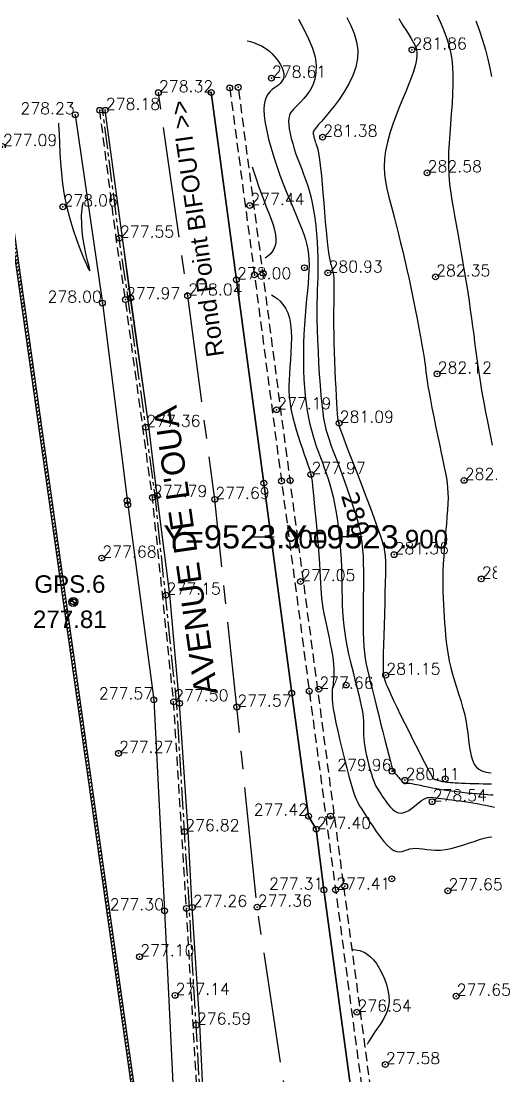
# Model space of a CAD drawing. Header units: millimetres. Extents: x 524954 to 526204, y 9523489 to 9524010.
# Drawn here: x 525547 to 525587.4, y 9523853.7 to 9523944.3 of the extents above; entities that cross this region are included whole.
import ezdxf
from ezdxf.enums import TextEntityAlignment as Align

# ---------------------------------------------------------------- set-up
doc = ezdxf.new("R2010")
doc.units = ezdxf.units.MM
doc.header["$PDMODE"] = 32
doc.header["$PDSIZE"] = 0.5
doc.linetypes.add('AXES2', pattern=[28.575, 19.05, -3.175, 3.175, -3.175])
doc.linetypes.add('CACHE2', pattern=[4.7625, 3.175, -1.5875])
for name, color, linetype in [('Annotation', 7, 'Continuous'), ('Axe_Route_Existante', 1, 'AXES2'), ('Bord_Route_Existante', 6, 'Continuous'), ('Caniveau', 5, 'CACHE2'), ('Carroyage', 7, 'Continuous'), ('Carroyage(2)', 7, 'Continuous'), ('Cloture', 7, 'Continuous'), ('CN_01_00', 3, 'Continuous'), ('CN_02_00', 4, 'Continuous'), ('CN_10_00', 1, 'Continuous'), ('Cotation Courbes de niveau', 7, 'Continuous'), ('Murs', 1, 'Continuous'), ('TopoAlt', 3, 'Continuous'), ('TopoAlt polygo', 7, 'Continuous'), ('TOPOJIS', 7, 'Continuous'), ('TOPOJIS polygo', 1, 'Continuous'), ('TopoMat polygo', 1, 'Continuous'), ('Toponomie', 7, 'CACHE2')]:
    doc.layers.add(name, color=color, linetype=linetype)
doc.layers.add('Bord_Route_Existante_POLY3D', color=6, linetype='Continuous', plot=False)
doc.layers.add('Trottoir', color=7, linetype='Continuous', true_color=0xff6666)
doc.styles.add('Arial 1.0', font='arial.ttf', dxfattribs={"width": 0.99, "height": 1})
doc.styles.add('Simplex 1.0', font='Simplex.shx', dxfattribs={"width": 0.99, "height": 1})
doc.styles.get("Standard").update_dxf_attribs({"font": 'arial.ttf'})
doc.styles.add('Verdana 1.0', font='verdana.ttf', dxfattribs={"width": 0.99, "height": 1})

# ---------------------------------------------------------------- blocks, each defined once
blk = doc.blocks.new('TCPOINT M')
at = {"color": 0}
blk.add_point((0, 0), dxfattribs=at)
at = {"layer": 'TopoAlt', "style": 'Simplex 1.0', "width": 0.99}
blk.add_attdef('ALT', (0.15, 0.15), '', height=1, dxfattribs=at)
blk = doc.blocks.new('TCPOINT polygo')
at = {"color": 0, "const_width": 0.075}
blk.add_lwpolyline([(0, 0.0375, 1), (0, -0.0375, 1)], format="xyb", close=True, dxfattribs=at)
at = {"color": 0}
blk.add_point((0, 0), dxfattribs=at)
at = {"layer": 'TopoAlt polygo', "style": 'Arial 1.0', "width": 0.99}
blk.add_attdef('ALT', (0.15, 0.15), '', height=2, dxfattribs=at)
at = {"layer": 'TopoMat polygo', "style": 'Arial 1.0', "width": 0.99}
blk.add_attdef('MAT', text='', height=2, dxfattribs=at).set_placement((0.15, -2.5), align=Align.TOP_LEFT)
blk = doc.blocks.new('t014')
at = {"color": 0, "const_width": 1.249375}
for points in [[(0, 0.625313, 0.414214), (-0.625313, 0, 1)], [(0, -0.625312, 0.414214), (0.625313, 0, 0.414214)]]:
    blk.add_lwpolyline(points, format="xyb", dxfattribs=at)
at = {"color": 0}
blk.add_circle((0, 0), 1.25, dxfattribs=at)

msp = doc.modelspace()

# ---------------------------------------------------------------- hatches: boundary and pattern name
at = {"layer": 'Murs'}
h = msp.add_hatch(dxfattribs=at)
h.set_pattern_fill('_U', color=256, scale=0.25, angle=45, style=0, pattern_type=0)
h.set_pattern_definition([(45, (0, 0), (-0.1767766952966, 0.1767766952966), [])])
h.paths.add_polyline_path([(525522.555, 9523687.796), (525522.639, 9523687.56), (525524.417, 9523688.127), (525534.444, 9523697.48), (525538.88, 9523701.582), (525556.931, 9523721.969), (525565.292, 9523745.035), (525568.286, 9523770.89), (525545.427, 9523933.532), (525528.838, 9523924.181), (525528.961, 9523923.963), (525545.231, 9523933.134), (525568.034, 9523770.886), (525565.047, 9523745.093), (525556.712, 9523722.099), (525538.701, 9523701.757), (525534.274, 9523697.663), (525524.287, 9523688.348)])
edge = h.paths.add_edge_path()
edge.add_arc((525513.309, 9523684.532), 4.988, 18.27959, 21.15321)
edge.add_line((525517.961, 9523686.332), (525517.818, 9523686.286))
edge.add_arc((525522.648, 9523687.534), 4.988, 194.48489, 197.35804)
edge.add_line((525517.887, 9523686.046), (525518.045, 9523686.096))
h.paths.add_polyline_path([(525458.446, 9523694.792), (525458.399, 9523694.546), (525477.143, 9523690.173), (525481.933, 9523689.115), (525509.622, 9523683.346), (525511.515, 9523684.015), (525513.294, 9523684.582), (525513.225, 9523684.822), (525511.436, 9523684.252), (525509.605, 9523683.605), (525481.985, 9523689.36), (525477.198, 9523690.416), (525458.455, 9523694.789)])
h.paths.add_polyline_path([(525447.773, 9523696.954), (525447.834, 9523697.197), (525447.731, 9523697.22), (525442.338, 9523698.118), (525447.975, 9523746.854), (525452.972, 9523788.945), (525457.062, 9523821.504), (525456.814, 9523821.536), (525452.724, 9523788.976), (525447.727, 9523746.883), (525442.062, 9523697.91), (525447.683, 9523696.975)])

# ---------------------------------------------------------------- linework, layer by layer
at = {"layer": 'Axe_Route_Existante', "ltscale": 0.5, "flags": 128}
msp.add_lwpolyline([(524973.101, 9523802.49), (525007.26, 9523792.779), (525027.54, 9523787.364), (525056.127, 9523779.755), (525082.674, 9523773.102), (525107.546, 9523770.048), (525120.684, 9523770.139), (525151.777, 9523772.648), (525176.899, 9523773.894), (525199.324, 9523771.095), (525218.337, 9523765.264), (525227.192, 9523761.534), (525233.843, 9523758.094), (525246.468, 9523751.167), (525256.506, 9523745.531), (525267.014, 9523739.694), (525277.691, 9523733.704), (525288.849, 9523727.299), (525294.632, 9523724.022), (525301.927, 9523719.966), (525310.691, 9523715.333), (525328.32, 9523705.784), (525328.32, 9523705.784), (525337.316, 9523700.691), (525351.138, 9523692.703), (525363.696, 9523685.45), (525368.801, 9523682.627), (525375.475, 9523679.109), (525390.225, 9523670.468), (525400.9, 9523665.019), (525419.619, 9523658.456), (525435.368, 9523656.046), (525454.334, 9523656.625), (525476.288, 9523660.734), (525488.784, 9523664.768), (525501.859, 9523668.012), (525521.809, 9523675.315), (525541.116, 9523687.802), (525552.62, 9523697.708), (525562.351, 9523710.18), (525568.681, 9523722.572), (525575.059, 9523738.704), (525576.995, 9523751.051), (525577.798, 9523776.069), (525576.166, 9523799.52), (525574.181, 9523815.429), (525572.049, 9523834.204), (525569.92, 9523851.041), (525567.326, 9523868.19), (525565.579, 9523885.379), (525563.689, 9523903.219), (525561.356, 9523920.701), (525558.839, 9523938.161)], dxfattribs=at)
at = {"layer": 'Bord_Route_Existante', "flags": 128}
for points in [[(525563.387, 9523938.174), (525565.543, 9523922.089), (525567.907, 9523904.606), (525570.301, 9523886.561), (525571.751, 9523876.006), (525572.408, 9523874.875), (525573.071, 9523869.661), (525575.428, 9523852.17), (525577.648, 9523834.885), (525578.247, 9523826.485), (525578.772, 9523823.335), (525581.264, 9523816.267)], [(525566.545, 9523819.678), (525564.791, 9523831.968), (525564.791, 9523831.968), (525563.205, 9523842.276), (525562.771, 9523850.216), (525562.4, 9523858.137), (525561.753, 9523868.165), (525561.385, 9523874.704), (525560.652, 9523885.694), (525559.81, 9523895.054), (525558.738, 9523903.541), (525558.006, 9523909.499), (525555.743, 9523925.703), (525554.269, 9523936.649)]]:
    msp.add_lwpolyline(points, dxfattribs=at)
at = {"layer": 'Bord_Route_Existante_POLY3D'}
for points in [[(525575.428, 9523852.17, 277.12), (525573.071, 9523869.661, 277.31), (525572.408, 9523874.875, 277.4), (525571.751, 9523876.006, 277.42), (525570.301, 9523886.561, 277.5), (525567.907, 9523904.606, 277.86), (525565.543, 9523922.089, 278), (525563.387, 9523938.174, 278.24)], [(525572.504, 9523752.896, 275.52), (525573.134, 9523759.21, 275.6), (525573.231, 9523764.223, 275.68), (525572.614, 9523773.873, 275.85), (525571.381, 9523783.667, 275.99), (525570.083, 9523793.366, 276.2), (525569.212, 9523798.524, 276.28), (525568.566, 9523804.889, 276.37), (525567.3, 9523814.261, 276.49), (525566.545, 9523819.678, 276.58), (525564.791, 9523831.968, 276.73), (525563.205, 9523842.276, 0), (525562.771, 9523850.216, 276.98), (525562.4, 9523858.137, 0), (525561.753, 9523868.165, 277.26), (525561.385, 9523874.704, 0), (525560.652, 9523885.694, 277.47), (525559.81, 9523895.054, 0), (525558.738, 9523903.541, 277.79), (525558.006, 9523909.499, 0), (525556.443, 9523920.519, 277.97), (525555.743, 9523925.703, 0), (525554.269, 9523936.649, 278.18)]]:
    msp.add_polyline3d(points, dxfattribs=at)
at = {"layer": 'Caniveau', "ltscale": 0.25, "flags": 128}
for points in [[(525564.972, 9523938.565), (525567.093, 9523922.508), (525569.418, 9523904.798), (525571.806, 9523886.745), (525574.067, 9523869.664), (525576.371, 9523852.298), (525578.732, 9523835.009), (525580.683, 9523820.669)], [(525581.639, 9523820.812), (525580.087, 9523832.634), (525579.79, 9523833.163), (525579.475, 9523835.111), (525577.114, 9523852.398), (525574.811, 9523869.762), (525572.55, 9523886.843), (525570.161, 9523904.897), (525567.836, 9523922.607), (525565.716, 9523938.663)], [(525541.853, 9523695.721), (525543.233, 9523697.024), (525547.698, 9523702.616), (525549.503, 9523704.326), (525555.822, 9523712.078), (525556.748, 9523713.726), (525561.232, 9523720.471), (525563.671, 9523725.566), (525565.734, 9523729.51), (525569.428, 9523740.224), (525570.132, 9523743.14), (525571.353, 9523748.96), (525571.908, 9523752.967), (525572.535, 9523759.246), (525572.631, 9523764.21), (525572.177, 9523771.512), (525568.65, 9523798.603), (525567.306, 9523808.338), (525564.168, 9523832.185), (525562.63, 9523842.207), (525562.284, 9523850.139), (525561.251, 9523868.077), (525560.147, 9523885.828), (525558.329, 9523903.375), (525556.004, 9523920.378), (525555.223, 9523925.622), (525553.799, 9523936.647)]]:
    msp.add_lwpolyline(points, dxfattribs=at)
at = {"layer": 'Caniveau', "color": 4, "linetype": 'AXES2', "ltscale": 0.1, "flags": 128}
msp.add_lwpolyline([(525567.604, 9523808.377), (525564.473, 9523832.224), (525562.929, 9523842.185), (525562.534, 9523850.152), (525561.5, 9523868.092), (525560.396, 9523885.849), (525558.577, 9523903.405), (525556.251, 9523920.413), (525555.471, 9523925.657), (525554.047, 9523936.679)], dxfattribs=at)
at = {"layer": 'Carroyage'}
msp.add_line((525566.781, 9523900), (525568.781, 9523900), dxfattribs=at)
at = {"layer": 'Carroyage(2)'}
msp.add_line((525576.364, 9523900), (525574.364, 9523900), dxfattribs=at)
at = {"layer": 'Cloture', "flags": 128}
for points in [[(525522.555, 9523687.796), (525524.287, 9523688.348), (525534.274, 9523697.663), (525538.701, 9523701.757), (525556.712, 9523722.099), (525565.047, 9523745.093), (525568.034, 9523770.886), (525545.231, 9523933.134), (525528.961, 9523923.963)], [(525522.639, 9523687.56), (525524.417, 9523688.127), (525534.444, 9523697.48), (525538.88, 9523701.582), (525538.88, 9523701.582), (525556.931, 9523721.969), (525565.292, 9523745.035), (525568.286, 9523770.89), (525568.286, 9523770.89), (525568.286, 9523770.89), (525545.427, 9523933.532), (525545.427, 9523933.532), (525545.427, 9523933.532), (525545.427, 9523933.532), (525545.427, 9523933.532), (525528.838, 9523924.181)]]:
    msp.add_lwpolyline(points, dxfattribs=at)
at = {"layer": 'CN_01_00', "flags": 128}
for points, elevation in [([(525582.734, 9523944.926), (525583.074, 9523944.192), (525583.364, 9523943.516), (525583.604, 9523942.88), (525583.798, 9523942.265), (525583.947, 9523941.654), (525584.055, 9523941.027), (525584.124, 9523940.368), (525584.157, 9523939.658), (525584.156, 9523938.885), (525584.127, 9523938.062), (525584.079, 9523937.205), (525584.018, 9523936.334), (525583.952, 9523935.467), (525583.887, 9523934.622), (525583.83, 9523933.816), (525583.79, 9523933.069), (525583.771, 9523932.391), (525583.773, 9523931.773), (525583.796, 9523931.195), (525583.839, 9523930.641), (525583.9, 9523930.091), (525583.978, 9523929.53), (525584.072, 9523928.939), (525584.181, 9523928.3), (525584.304, 9523927.601), (525584.437, 9523926.848), (525584.578, 9523926.053), (525584.724, 9523925.227), (525584.871, 9523924.381), (525585.018, 9523923.528), (525585.161, 9523922.679), (525585.297, 9523921.845), (525585.424, 9523921.035), (525585.541, 9523920.252), (525585.651, 9523919.495), (525585.753, 9523918.763), (525585.849, 9523918.057), (525585.94, 9523917.377), (525586.025, 9523916.721), (525586.107, 9523916.091), (525586.186, 9523915.483), (525586.265, 9523914.894), (525586.344, 9523914.316), (525586.427, 9523913.742), (525586.514, 9523913.167), (525586.61, 9523912.584), (525586.714, 9523911.985), (525586.83, 9523911.366), (525586.959, 9523910.719), (525587.097, 9523910.047), (525587.24, 9523909.35), (525587.383, 9523908.63), (525587.523, 9523907.888)], 283), ([(525575.04, 9523944.619), (525575.388, 9523943.936), (525575.674, 9523943.241), (525575.877, 9523942.535), (525575.98, 9523941.818), (525575.963, 9523941.091), (525575.816, 9523940.356), (525575.557, 9523939.625), (525575.212, 9523938.91), (525574.81, 9523938.225), (525574.375, 9523937.582), (525573.936, 9523936.993), (525573.518, 9523936.473), (525573.148, 9523936.033), (525572.847, 9523935.683), (525572.613, 9523935.413), (525572.437, 9523935.209), (525572.312, 9523935.059), (525572.228, 9523934.948), (525572.179, 9523934.863), (525572.155, 9523934.79), (525572.149, 9523934.716), (525572.153, 9523934.631), (525572.166, 9523934.532), (525572.187, 9523934.424), (525572.214, 9523934.309), (525572.247, 9523934.187), (525572.284, 9523934.063), (525572.325, 9523933.939), (525572.368, 9523933.816), (525572.413, 9523933.695), (525572.46, 9523933.562), (525572.509, 9523933.402), (525572.56, 9523933.201), (525572.613, 9523932.942), (525572.669, 9523932.61), (525572.727, 9523932.191), (525572.787, 9523931.667), (525572.85, 9523931.032), (525572.915, 9523930.307), (525572.981, 9523929.52), (525573.049, 9523928.699), (525573.116, 9523927.874), (525573.183, 9523927.072), (525573.249, 9523926.322), (525573.313, 9523925.654), (525573.375, 9523925.088), (525573.435, 9523924.62), (525573.491, 9523924.238), (525573.544, 9523923.931), (525573.593, 9523923.686), (525573.638, 9523923.494), (525573.678, 9523923.341), (525573.714, 9523923.216), (525573.744, 9523923.109), (525573.77, 9523923.017), (525573.792, 9523922.937), (525573.81, 9523922.867), (525573.826, 9523922.804), (525573.84, 9523922.746), (525573.853, 9523922.692), (525573.865, 9523922.637), (525573.877, 9523922.58), (525573.888, 9523922.513), (525573.899, 9523922.425), (525573.908, 9523922.31), (525573.915, 9523922.157), (525573.921, 9523921.959), (525573.923, 9523921.705), (525573.923, 9523921.388), (525573.919, 9523921.001), (525573.913, 9523920.546), (525573.907, 9523920.028), (525573.902, 9523919.453), (525573.899, 9523918.825), (525573.9, 9523918.149), (525573.907, 9523917.431), (525573.921, 9523916.675), (525573.943, 9523915.888), (525573.971, 9523915.086), (525574.005, 9523914.288), (525574.042, 9523913.51), (525574.08, 9523912.772), (525574.118, 9523912.09), (525574.154, 9523911.483), (525574.186, 9523910.969), (525574.214, 9523910.557), (525574.245, 9523910.221), (525574.287, 9523909.929), (525574.349, 9523909.645), (525574.439, 9523909.337), (525574.566, 9523908.969), (525574.738, 9523908.509), (525574.964, 9523907.921), (525575.248, 9523907.186), (525575.579, 9523906.328), (525575.941, 9523905.387), (525576.318, 9523904.401), (525576.696, 9523903.41), (525577.059, 9523902.451), (525577.391, 9523901.563), (525577.677, 9523900.785), (525577.905, 9523900.143), (525578.078, 9523899.614), (525578.203, 9523899.161), (525578.288, 9523898.749), (525578.338, 9523898.341), (525578.362, 9523897.902), (525578.365, 9523897.395), (525578.355, 9523896.784), (525578.338, 9523896.045), (525578.316, 9523895.203), (525578.291, 9523894.293), (525578.265, 9523893.351), (525578.238, 9523892.414), (525578.213, 9523891.518), (525578.191, 9523890.699), (525578.174, 9523889.992), (525578.163, 9523889.425), (525578.158, 9523888.987), (525578.158, 9523888.658), (525578.163, 9523888.419), (525578.172, 9523888.248), (525578.186, 9523888.128), (525578.203, 9523888.036), (525578.222, 9523887.955), (525578.246, 9523887.864), (525578.278, 9523887.752), (525578.327, 9523887.605), (525578.399, 9523887.413), (525578.5, 9523887.163), (525578.637, 9523886.844), (525578.818, 9523886.444), (525579.049, 9523885.951), (525579.333, 9523885.36), (525579.659, 9523884.692), (525580.014, 9523883.974), (525580.382, 9523883.235), (525580.75, 9523882.503), (525581.103, 9523881.804), (525581.426, 9523881.166), (525581.706, 9523880.619), (525581.932, 9523880.181), (525582.109, 9523879.846), (525582.245, 9523879.598), (525582.349, 9523879.424), (525582.429, 9523879.308), (525582.494, 9523879.236), (525582.553, 9523879.193), (525582.613, 9523879.164), (525582.683, 9523879.138), (525582.763, 9523879.112), (525582.851, 9523879.086), (525582.947, 9523879.061), (525583.05, 9523879.036), (525583.159, 9523879.012), (525583.273, 9523878.99), (525583.392, 9523878.968), (525583.515, 9523878.949), (525583.646, 9523878.931), (525583.791, 9523878.914), (525583.955, 9523878.898), (525584.143, 9523878.884), (525584.361, 9523878.869), (525584.613, 9523878.856), (525584.905, 9523878.842), (525585.238, 9523878.829), (525585.604, 9523878.817), (525585.989, 9523878.805), (525586.382, 9523878.796), (525586.769, 9523878.79), (525587.137, 9523878.787), (525587.475, 9523878.789)], 281), ([(525566.474, 9523942.604), (525566.482, 9523942.603), (525566.604, 9523942.578), (525566.745, 9523942.544), (525566.907, 9523942.499), (525567.089, 9523942.441), (525567.286, 9523942.368), (525567.495, 9523942.279), (525567.713, 9523942.172), (525567.935, 9523942.044), (525568.158, 9523941.895), (525568.379, 9523941.722), (525568.594, 9523941.525), (525568.799, 9523941.308), (525568.991, 9523941.078), (525569.164, 9523940.839), (525569.316, 9523940.597), (525569.442, 9523940.358), (525569.539, 9523940.128), (525569.602, 9523939.913), (525569.629, 9523939.716), (525569.622, 9523939.537), (525569.582, 9523939.374), (525569.513, 9523939.222), (525569.417, 9523939.081), (525569.296, 9523938.948), (525569.154, 9523938.819), (525568.993, 9523938.693), (525568.816, 9523938.566), (525568.632, 9523938.427), (525568.45, 9523938.265), (525568.28, 9523938.069), (525568.131, 9523937.827), (525568.013, 9523937.527), (525567.936, 9523937.158), (525567.908, 9523936.708), (525567.936, 9523936.17), (525568.018, 9523935.555), (525568.147, 9523934.878), (525568.316, 9523934.153), (525568.52, 9523933.394), (525568.753, 9523932.618), (525569.009, 9523931.838), (525569.28, 9523931.069), (525569.563, 9523930.324), (525569.849, 9523929.607), (525570.135, 9523928.92), (525570.412, 9523928.265), (525570.677, 9523927.644), (525570.921, 9523927.059), (525571.141, 9523926.512), (525571.329, 9523926.004), (525571.482, 9523925.537), (525571.6, 9523925.098), (525571.687, 9523924.676), (525571.744, 9523924.258), (525571.776, 9523923.83), (525571.785, 9523923.381), (525571.773, 9523922.897), (525571.744, 9523922.366), (525571.7, 9523921.777), (525571.645, 9523921.137), (525571.584, 9523920.452), (525571.52, 9523919.731), (525571.458, 9523918.98), (525571.401, 9523918.209), (525571.353, 9523917.425), (525571.319, 9523916.636), (525571.302, 9523915.849), (525571.303, 9523915.07), (525571.32, 9523914.303), (525571.353, 9523913.553), (525571.402, 9523912.826), (525571.467, 9523912.125), (525571.546, 9523911.457), (525571.64, 9523910.825), (525571.748, 9523910.233), (525571.868, 9523909.677), (525571.999, 9523909.152), (525572.14, 9523908.654), (525572.288, 9523908.176), (525572.443, 9523907.715), (525572.603, 9523907.264), (525572.766, 9523906.818), (525572.931, 9523906.373), (525573.096, 9523905.923), (525573.259, 9523905.463), (525573.418, 9523904.989), (525573.572, 9523904.495), (525573.719, 9523903.977), (525573.858, 9523903.43), (525573.985, 9523902.848), (525574.101, 9523902.228), (525574.204, 9523901.577), (525574.294, 9523900.901), (525574.373, 9523900.207), (525574.44, 9523899.503), (525574.495, 9523898.796), (525574.539, 9523898.093), (525574.571, 9523897.401), (525574.592, 9523896.726), (525574.606, 9523896.068), (525574.617, 9523895.423), (525574.629, 9523894.791), (525574.647, 9523894.167), (525574.674, 9523893.551), (525574.715, 9523892.94), (525574.775, 9523892.331), (525574.855, 9523891.724), (525574.954, 9523891.12), (525575.068, 9523890.521), (525575.194, 9523889.932), (525575.327, 9523889.355), (525575.464, 9523888.793), (525575.601, 9523888.249), (525575.735, 9523887.726), (525575.863, 9523887.226), (525575.982, 9523886.751), (525576.092, 9523886.302), (525576.19, 9523885.879), (525576.276, 9523885.484), (525576.347, 9523885.117), (525576.404, 9523884.779), (525576.443, 9523884.472), (525576.465, 9523884.194), (525576.473, 9523883.938), (525576.474, 9523883.694), (525576.471, 9523883.454), (525576.469, 9523883.208), (525576.474, 9523882.946), (525576.491, 9523882.66), (525576.525, 9523882.341), (525576.578, 9523881.981), (525576.65, 9523881.591), (525576.736, 9523881.182), (525576.833, 9523880.766), (525576.937, 9523880.356), (525577.045, 9523879.963), (525577.152, 9523879.601), (525577.256, 9523879.28), (525577.354, 9523879.009), (525577.447, 9523878.782), (525577.539, 9523878.587), (525577.633, 9523878.415), (525577.731, 9523878.254), (525577.837, 9523878.093), (525577.953, 9523877.923), (525578.083, 9523877.732), (525578.229, 9523877.514), (525578.391, 9523877.278), (525578.567, 9523877.038), (525578.756, 9523876.808), (525578.957, 9523876.601), (525579.17, 9523876.431), (525579.393, 9523876.312), (525579.624, 9523876.258), (525579.863, 9523876.277), (525580.107, 9523876.359), (525580.352, 9523876.49), (525580.594, 9523876.654), (525580.83, 9523876.838), (525581.057, 9523877.025), (525581.271, 9523877.202), (525581.468, 9523877.353), (525581.648, 9523877.467), (525581.814, 9523877.546), (525581.973, 9523877.595), (525582.132, 9523877.617), (525582.298, 9523877.619), (525582.477, 9523877.605), (525582.675, 9523877.58), (525582.899, 9523877.549), (525583.155, 9523877.516), (525583.438, 9523877.481), (525583.746, 9523877.443), (525584.074, 9523877.404), (525584.418, 9523877.36), (525584.773, 9523877.314), (525585.135, 9523877.263), (525585.5, 9523877.207), (525585.865, 9523877.147), (525586.23, 9523877.081), (525586.598, 9523877.01), (525586.97, 9523876.934), (525587.348, 9523876.852), (525587.733, 9523876.765)], 279), ([(525575.54, 9523864.543), (525575.623, 9523864.532), (525575.781, 9523864.513), (525575.959, 9523864.487), (525576.155, 9523864.445), (525576.366, 9523864.377), (525576.591, 9523864.274), (525576.827, 9523864.126), (525577.072, 9523863.925), (525577.323, 9523863.661), (525577.576, 9523863.328), (525577.824, 9523862.936), (525578.058, 9523862.499), (525578.266, 9523862.029), (525578.441, 9523861.54), (525578.572, 9523861.045), (525578.651, 9523860.556), (525578.666, 9523860.088), (525578.614, 9523859.65), (525578.5, 9523859.239), (525578.336, 9523858.85), (525578.133, 9523858.475), (525577.901, 9523858.11), (525577.653, 9523857.747), (525577.398, 9523857.381), (525577.147, 9523857.006), (525576.91, 9523856.617), (525576.779, 9523856.391)], 277)]:
    msp.add_lwpolyline(points, dxfattribs=dict(at, elevation=elevation))
at = {"layer": 'CN_02_00', "flags": 128}
for points, elevation in [([(525579.497, 9523944.525), (525579.864, 9523943.945), (525580.157, 9523943.478), (525580.385, 9523943.109), (525580.558, 9523942.823), (525580.686, 9523942.605), (525580.778, 9523942.441), (525580.845, 9523942.315), (525580.895, 9523942.214), (525580.936, 9523942.123), (525580.972, 9523942.038), (525581, 9523941.955), (525581.023, 9523941.869), (525581.039, 9523941.776), (525581.049, 9523941.673), (525581.054, 9523941.556), (525581.052, 9523941.421), (525581.043, 9523941.263), (525581.024, 9523941.075), (525580.988, 9523940.851), (525580.93, 9523940.583), (525580.845, 9523940.263), (525580.729, 9523939.885), (525580.574, 9523939.441), (525580.378, 9523938.924), (525580.136, 9523938.33), (525579.862, 9523937.67), (525579.569, 9523936.961), (525579.274, 9523936.215), (525578.992, 9523935.449), (525578.736, 9523934.678), (525578.523, 9523933.916), (525578.367, 9523933.178), (525578.28, 9523932.476), (525578.256, 9523931.806), (525578.287, 9523931.16), (525578.364, 9523930.531), (525578.478, 9523929.911), (525578.62, 9523929.293), (525578.782, 9523928.669), (525578.954, 9523928.032), (525579.128, 9523927.375), (525579.305, 9523926.697), (525579.482, 9523925.996), (525579.661, 9523925.272), (525579.84, 9523924.524), (525580.021, 9523923.752), (525580.202, 9523922.955), (525580.383, 9523922.131), (525580.565, 9523921.284), (525580.744, 9523920.425), (525580.918, 9523919.571), (525581.083, 9523918.736), (525581.237, 9523917.936), (525581.376, 9523917.186), (525581.497, 9523916.502), (525581.598, 9523915.899), (525581.677, 9523915.386), (525581.739, 9523914.944), (525581.79, 9523914.55), (525581.836, 9523914.177), (525581.884, 9523913.802), (525581.94, 9523913.398), (525582.011, 9523912.943), (525582.103, 9523912.409), (525582.219, 9523911.782), (525582.356, 9523911.076), (525582.509, 9523910.317), (525582.671, 9523909.528), (525582.837, 9523908.735), (525583, 9523907.96), (525583.155, 9523907.23), (525583.295, 9523906.567), (525583.416, 9523905.989), (525583.517, 9523905.484), (525583.599, 9523905.032), (525583.661, 9523904.612), (525583.704, 9523904.206), (525583.728, 9523903.793), (525583.733, 9523903.353), (525583.72, 9523902.867), (525583.69, 9523902.321), (525583.646, 9523901.721), (525583.592, 9523901.079), (525583.532, 9523900.408), (525583.472, 9523899.721), (525583.414, 9523899.029), (525583.364, 9523898.344), (525583.324, 9523897.68), (525583.3, 9523897.045), (525583.289, 9523896.438), (525583.289, 9523895.854), (525583.3, 9523895.289), (525583.319, 9523894.739), (525583.345, 9523894.199), (525583.375, 9523893.664), (525583.408, 9523893.13), (525583.443, 9523892.593), (525583.482, 9523892.054), (525583.527, 9523891.511), (525583.583, 9523890.965), (525583.652, 9523890.416), (525583.737, 9523889.864), (525583.841, 9523889.31), (525583.967, 9523888.753), (525584.116, 9523888.194), (525584.283, 9523887.633), (525584.461, 9523887.071), (525584.643, 9523886.507), (525584.822, 9523885.943), (525584.99, 9523885.378), (525585.14, 9523884.812), (525585.266, 9523884.247), (525585.363, 9523883.684), (525585.438, 9523883.13), (525585.501, 9523882.594), (525585.561, 9523882.084), (525585.629, 9523881.609), (525585.714, 9523881.177), (525585.825, 9523880.798), (525585.973, 9523880.479), (525586.163, 9523880.226), (525586.39, 9523880.035), (525586.642, 9523879.897), (525586.91, 9523879.805), (525587.184, 9523879.752), (525587.452, 9523879.729)], 282), ([(525586.139, 9523944.321), (525586.438, 9523943.487), (525586.709, 9523942.66), (525586.951, 9523941.844), (525587.158, 9523941.048), (525587.329, 9523940.277), (525587.458, 9523939.537)], 284), ([(525550.245, 9523935.552), (525550.258, 9523935.38), (525550.301, 9523934.61), (525550.337, 9523933.809), (525550.376, 9523932.979), (525550.428, 9523932.12), (525550.501, 9523931.233), (525550.606, 9523930.319), (525550.752, 9523929.379), (525550.948, 9523928.414), (525551.2, 9523927.431), (525551.491, 9523926.46), (525551.801, 9523925.534), (525552.111, 9523924.691), (525552.4, 9523923.965), (525552.647, 9523923.391), (525552.832, 9523923.005), (525552.936, 9523922.842), (525552.945, 9523922.925), (525552.876, 9523923.23), (525552.756, 9523923.718), (525552.607, 9523924.354), (525552.457, 9523925.099), (525552.329, 9523925.917), (525552.249, 9523926.771), (525552.241, 9523927.623), (525552.324, 9523928.441), (525552.39, 9523928.743)], 278), ([(525566.912, 9523931.789), (525567.046, 9523931.362), (525567.243, 9523930.75), (525567.451, 9523930.132), (525567.668, 9523929.521), (525567.891, 9523928.929), (525568.114, 9523928.361), (525568.328, 9523927.818), (525568.523, 9523927.303), (525568.692, 9523926.819), (525568.824, 9523926.368), (525568.912, 9523925.953), (525568.947, 9523925.577), (525568.922, 9523925.241), (525568.845, 9523924.943), (525568.727, 9523924.682), (525568.578, 9523924.455), (525568.407, 9523924.261), (525568.227, 9523924.096), (525568.046, 9523923.959), (525568.005, 9523923.933)], 278), ([(525568.556, 9523920.799), (525568.792, 9523920.66), (525569.047, 9523920.475), (525569.302, 9523920.246), (525569.546, 9523919.968), (525569.769, 9523919.636), (525569.96, 9523919.246), (525570.108, 9523918.793), (525570.206, 9523918.276), (525570.259, 9523917.706), (525570.275, 9523917.098), (525570.262, 9523916.467), (525570.23, 9523915.828), (525570.187, 9523915.195), (525570.14, 9523914.583), (525570.099, 9523914.008), (525570.071, 9523913.48), (525570.058, 9523912.991), (525570.063, 9523912.53), (525570.086, 9523912.087), (525570.129, 9523911.65), (525570.193, 9523911.208), (525570.282, 9523910.75), (525570.395, 9523910.264), (525570.533, 9523909.743), (525570.691, 9523909.198), (525570.862, 9523908.645), (525571.038, 9523908.097), (525571.214, 9523907.571), (525571.382, 9523907.08), (525571.535, 9523906.64), (525571.667, 9523906.266), (525571.772, 9523905.966), (525571.854, 9523905.72), (525571.918, 9523905.501), (525571.968, 9523905.283), (525572.01, 9523905.038), (525572.05, 9523904.74), (525572.091, 9523904.363), (525572.139, 9523903.879), (525572.198, 9523903.271), (525572.266, 9523902.559), (525572.34, 9523901.771), (525572.416, 9523900.936), (525572.491, 9523900.084), (525572.562, 9523899.243), (525572.626, 9523898.442), (525572.678, 9523897.709), (525572.718, 9523897.067), (525572.749, 9523896.506), (525572.774, 9523896.008), (525572.799, 9523895.557), (525572.827, 9523895.135), (525572.864, 9523894.724), (525572.912, 9523894.309), (525572.978, 9523893.872), (525573.063, 9523893.4), (525573.164, 9523892.898), (525573.275, 9523892.377), (525573.391, 9523891.846), (525573.506, 9523891.316), (525573.615, 9523890.797), (525573.713, 9523890.298), (525573.793, 9523889.83), (525573.853, 9523889.4), (525573.892, 9523889.008), (525573.914, 9523888.65), (525573.921, 9523888.324), (525573.915, 9523888.026), (525573.899, 9523887.754), (525573.876, 9523887.505), (525573.848, 9523887.275), (525573.818, 9523887.06), (525573.79, 9523886.846), (525573.77, 9523886.616), (525573.763, 9523886.355), (525573.774, 9523886.047), (525573.808, 9523885.675), (525573.869, 9523885.224), (525573.964, 9523884.677), (525574.095, 9523884.027), (525574.255, 9523883.294), (525574.437, 9523882.509), (525574.632, 9523881.702), (525574.833, 9523880.901), (525575.029, 9523880.137), (525575.215, 9523879.439), (525575.38, 9523878.837), (525575.52, 9523878.35), (525575.64, 9523877.964), (525575.751, 9523877.654), (525575.86, 9523877.395), (525575.977, 9523877.161), (525576.11, 9523876.929), (525576.269, 9523876.674), (525576.462, 9523876.371), (525576.697, 9523876.002), (525576.965, 9523875.582), (525577.26, 9523875.134), (525577.572, 9523874.678), (525577.893, 9523874.236), (525578.213, 9523873.832), (525578.524, 9523873.486), (525578.817, 9523873.221), (525579.085, 9523873.051), (525579.333, 9523872.966), (525579.566, 9523872.947), (525579.79, 9523872.978), (525580.01, 9523873.039), (525580.233, 9523873.113), (525580.465, 9523873.183), (525580.711, 9523873.23), (525580.977, 9523873.241), (525581.265, 9523873.223), (525581.575, 9523873.187), (525581.911, 9523873.144), (525582.272, 9523873.106), (525582.66, 9523873.085), (525583.077, 9523873.09), (525583.524, 9523873.135), (525584, 9523873.226), (525584.495, 9523873.354), (525584.998, 9523873.507), (525585.496, 9523873.671), (525585.978, 9523873.835), (525586.431, 9523873.986), (525586.844, 9523874.11), (525587.204, 9523874.195), (525587.504, 9523874.23)], 278)]:
    msp.add_lwpolyline(points, dxfattribs=dict(at, elevation=elevation))
at = {"layer": 'CN_10_00', "elevation": 280, "flags": 128}
msp.add_lwpolyline([(525570.875, 9523944.464), (525571.338, 9523943.63), (525571.748, 9523942.793), (525572.078, 9523941.978), (525572.302, 9523941.211), (525572.4, 9523940.512), (525572.386, 9523939.881), (525572.28, 9523939.315), (525572.101, 9523938.812), (525571.871, 9523938.369), (525571.609, 9523937.982), (525571.335, 9523937.647), (525571.07, 9523937.363), (525570.831, 9523937.124), (525570.622, 9523936.92), (525570.443, 9523936.737), (525570.296, 9523936.564), (525570.18, 9523936.387), (525570.096, 9523936.195), (525570.045, 9523935.974), (525570.028, 9523935.712), (525570.045, 9523935.4), (525570.092, 9523935.044), (525570.167, 9523934.651), (525570.265, 9523934.231), (525570.383, 9523933.791), (525570.518, 9523933.341), (525570.667, 9523932.888), (525570.824, 9523932.442), (525570.988, 9523932.009), (525571.155, 9523931.582), (525571.322, 9523931.153), (525571.488, 9523930.714), (525571.648, 9523930.256), (525571.8, 9523929.77), (525571.941, 9523929.249), (525572.069, 9523928.684), (525572.181, 9523928.069), (525572.277, 9523927.415), (525572.358, 9523926.734), (525572.424, 9523926.039), (525572.475, 9523925.344), (525572.512, 9523924.662), (525572.536, 9523924.006), (525572.547, 9523923.389), (525572.546, 9523922.818), (525572.535, 9523922.28), (525572.518, 9523921.755), (525572.499, 9523921.224), (525572.481, 9523920.668), (525572.467, 9523920.067), (525572.461, 9523919.402), (525572.466, 9523918.653), (525572.485, 9523917.81), (525572.516, 9523916.891), (525572.559, 9523915.926), (525572.611, 9523914.943), (525572.672, 9523913.969), (525572.738, 9523913.033), (525572.81, 9523912.163), (525572.885, 9523911.386), (525572.962, 9523910.722), (525573.045, 9523910.155), (525573.136, 9523909.66), (525573.241, 9523909.211), (525573.362, 9523908.782), (525573.504, 9523908.349), (525573.67, 9523907.887), (525573.865, 9523907.37), (525574.089, 9523906.779), (525574.337, 9523906.125), (525574.6, 9523905.425), (525574.868, 9523904.695), (525575.134, 9523903.952), (525575.389, 9523903.214), (525575.624, 9523902.496), (525575.831, 9523901.816), (525576.003, 9523901.186), (525576.141, 9523900.595), (525576.249, 9523900.031), (525576.33, 9523899.478), (525576.389, 9523898.922), (525576.428, 9523898.349), (525576.452, 9523897.744), (525576.463, 9523897.092), (525576.465, 9523896.386), (525576.461, 9523895.635), (525576.454, 9523894.858), (525576.447, 9523894.071), (525576.442, 9523893.291), (525576.444, 9523892.535), (525576.453, 9523891.819), (525576.474, 9523891.162), (525576.51, 9523890.573), (525576.56, 9523890.039), (525576.625, 9523889.542), (525576.707, 9523889.061), (525576.805, 9523888.579), (525576.92, 9523888.076), (525577.054, 9523887.532), (525577.206, 9523886.929), (525577.376, 9523886.254), (525577.559, 9523885.524), (525577.749, 9523884.765), (525577.941, 9523883.999), (525578.129, 9523883.251), (525578.308, 9523882.545), (525578.47, 9523881.906), (525578.611, 9523881.357), (525578.726, 9523880.916), (525578.817, 9523880.576), (525578.887, 9523880.323), (525578.941, 9523880.141), (525578.981, 9523880.018), (525579.011, 9523879.939), (525579.034, 9523879.89), (525579.054, 9523879.856), (525579.074, 9523879.827), (525579.095, 9523879.798), (525579.117, 9523879.768), (525579.143, 9523879.737), (525579.172, 9523879.702), (525579.205, 9523879.664), (525579.244, 9523879.62), (525579.288, 9523879.571), (525579.339, 9523879.514), (525579.395, 9523879.451), (525579.454, 9523879.384), (525579.515, 9523879.315), (525579.577, 9523879.246), (525579.636, 9523879.177), (525579.692, 9523879.112), (525579.743, 9523879.051), (525579.787, 9523878.996), (525579.825, 9523878.947), (525579.859, 9523878.906), (525579.888, 9523878.871), (525579.915, 9523878.843), (525579.939, 9523878.823), (525579.963, 9523878.809), (525579.986, 9523878.804), (525580.01, 9523878.806), (525580.041, 9523878.812), (525580.081, 9523878.821), (525580.138, 9523878.829), (525580.214, 9523878.834), (525580.316, 9523878.832), (525580.448, 9523878.822), (525580.615, 9523878.8), (525580.82, 9523878.764), (525581.063, 9523878.716), (525581.341, 9523878.658), (525581.651, 9523878.592), (525581.991, 9523878.522), (525582.359, 9523878.449), (525582.751, 9523878.376), (525583.166, 9523878.304), (525583.6, 9523878.237), (525584.046, 9523878.175), (525584.497, 9523878.117), (525584.946, 9523878.065), (525585.383, 9523878.017), (525585.803, 9523877.975), (525586.197, 9523877.939), (525586.559, 9523877.908), (525586.881, 9523877.882), (525587.164, 9523877.862), (525587.412, 9523877.847), (525587.627, 9523877.837)], dxfattribs=at)
at = {"layer": 'Trottoir', "elevation": 278.23, "flags": 128}
msp.add_lwpolyline([(525551.696, 9523936.269), (525554.027, 9523920.087), (525556.199, 9523902.74), (525558.438, 9523885.992), (525559.374, 9523867.873), (525560.231, 9523850.092), (525560.796, 9523841.816), (525562.168, 9523832.111)], dxfattribs=at)

# ---------------------------------------------------------------- block references
at = {"layer": 'TOPOJIS'}
ref = msp.add_blockref('TCPOINT M', (525580.637, 9523941.834, 281.86), dxfattribs=at)
ref.add_attrib('ALT', '281.86', (525580.687, 9523941.884, 281.86), dxfattribs={"layer": 'TopoAlt', "height": 1, "style": 'Simplex 1.0', "width": 0.99})
ref = msp.add_blockref('TCPOINT M', (525568.549, 9523939.407, 278.61), dxfattribs=at)
ref.add_attrib('ALT', '278.61', (525568.599, 9523939.457, 278.61), dxfattribs={"layer": 'TopoAlt', "height": 1, "style": 'Simplex 1.0', "width": 0.99})
ref = msp.add_blockref('TCPOINT M', (525558.839, 9523938.161, 278.32), dxfattribs=at)
ref.add_attrib('ALT', '278.32', (525558.889, 9523938.211, 278.32), dxfattribs={"layer": 'TopoAlt', "height": 1, "style": 'Simplex 1.0', "width": 0.99})
for p in [(525563.387, 9523938.174, 278.24), (525564.972, 9523938.565, 278.34), (525565.702, 9523938.62, 278.34), (525553.799, 9523936.647, 278.17), (525567.845, 9523922.641, 278.11), (525571.386, 9523923.122, 278.34), (525567.093, 9523922.508, 278.12), (525556.443, 9523920.519, 277.97), (525567.907, 9523904.606, 277.86), (525569.418, 9523904.798, 277.89), (525570.17, 9523904.849, 277.89), (525556.156, 9523903.108, 277.87), (525556.199, 9523902.74, 277.72), (525558.738, 9523903.541, 277.79), (525570.301, 9523886.561, 277.5), (525571.806, 9523886.745, 277.66), (525574.974, 9523887.263, 278.3), (525560.652, 9523885.694, 277.47), (525583.501, 9523879.2, 281.36), (525573.631, 9523876.011, 276.76), (525578.9, 9523870.612, 277.54), (525574.854, 9523869.974, 277.47), (525561.251, 9523868.077, 277.24)]:
    msp.add_blockref('TCPOINT M', p, dxfattribs=at)
ref = msp.add_blockref('TCPOINT M', (525554.269, 9523936.649, 278.18), dxfattribs=at)
ref.add_attrib('ALT', '278.18', (525554.319, 9523936.699, 278.18), dxfattribs={"layer": 'TopoAlt', "height": 1, "style": 'Simplex 1.0', "width": 0.99})
ref = msp.add_blockref('TCPOINT M', (525551.696, 9523936.269, 278.23), dxfattribs=at)
ref.add_attrib('ALT', '278.23', dxfattribs={"layer": 'TopoAlt', "height": 1, "style": 'Simplex 1.0', "width": 0.99}).set_placement((525551.646, 9523936.319, 278.23), align=Align.RIGHT)
ref = msp.add_blockref('TCPOINT M', (525572.955, 9523934.338, 281.38), dxfattribs=at)
ref.add_attrib('ALT', '281.38', (525573.005, 9523934.388, 281.38), dxfattribs={"layer": 'TopoAlt', "height": 1, "style": 'Simplex 1.0', "width": 0.99})
ref = msp.add_blockref('TCPOINT M', (525545.427, 9523933.532, 277.09), dxfattribs=at)
ref.add_attrib('ALT', '277.09', (525545.477, 9523933.582, 277.09), dxfattribs={"layer": 'TopoAlt', "height": 1, "style": 'Simplex 1.0', "width": 0.99})
ref = msp.add_blockref('TCPOINT M', (525581.934, 9523931.28, 282.58), dxfattribs=at)
ref.add_attrib('ALT', '282.58', (525581.984, 9523931.33, 282.58), dxfattribs={"layer": 'TopoAlt', "height": 1, "style": 'Simplex 1.0', "width": 0.99})
ref = msp.add_blockref('TCPOINT M', (525550.63, 9523928.35, 278.06), dxfattribs=at)
ref.add_attrib('ALT', '278.06', (525550.68, 9523928.4, 278.06), dxfattribs={"layer": 'TopoAlt', "height": 1, "style": 'Simplex 1.0', "width": 0.99})
ref = msp.add_blockref('TCPOINT M', (525566.689, 9523928.466, 277.44), dxfattribs=at)
ref.add_attrib('ALT', '277.44', (525566.739, 9523928.516, 277.44), dxfattribs={"layer": 'TopoAlt', "height": 1, "style": 'Simplex 1.0', "width": 0.99})
ref = msp.add_blockref('TCPOINT M', (525555.483, 9523925.667, 277.55), dxfattribs=at)
ref.add_attrib('ALT', '277.55', (525555.533, 9523925.717, 277.55), dxfattribs={"layer": 'TopoAlt', "height": 1, "style": 'Simplex 1.0', "width": 0.99})
ref = msp.add_blockref('TCPOINT M', (525565.543, 9523922.089, 278), dxfattribs=at)
ref.add_attrib('ALT', '278.00', (525565.593, 9523922.139, 278), dxfattribs={"layer": 'TopoAlt', "height": 1, "style": 'Simplex 1.0', "width": 0.99})
ref = msp.add_blockref('TCPOINT M', (525573.409, 9523922.673, 280.93), dxfattribs=at)
ref.add_attrib('ALT', '280.93', (525573.459, 9523922.723, 280.93), dxfattribs={"layer": 'TopoAlt', "height": 1, "style": 'Simplex 1.0', "width": 0.99})
ref = msp.add_blockref('TCPOINT M', (525582.659, 9523922.332, 282.35), dxfattribs=at)
ref.add_attrib('ALT', '282.35', (525582.709, 9523922.382, 282.35), dxfattribs={"layer": 'TopoAlt', "height": 1, "style": 'Simplex 1.0', "width": 0.99})
ref = msp.add_blockref('TCPOINT M', (525554.027, 9523920.087, 278), dxfattribs=at)
ref.add_attrib('ALT', '278.00', dxfattribs={"layer": 'TopoAlt', "height": 1, "style": 'Simplex 1.0', "width": 0.99}).set_placement((525553.977, 9523920.137, 278), align=Align.RIGHT)
ref = msp.add_blockref('TCPOINT M', (525556.004, 9523920.378, 277.97), dxfattribs=at)
ref.add_attrib('ALT', '277.97', (525556.054, 9523920.428, 277.97), dxfattribs={"layer": 'TopoAlt', "height": 1, "style": 'Simplex 1.0', "width": 0.99})
ref = msp.add_blockref('TCPOINT M', (525561.356, 9523920.701, 278.04), dxfattribs=at)
ref.add_attrib('ALT', '278.04', (525561.406, 9523920.751, 278.04), dxfattribs={"layer": 'TopoAlt', "height": 1, "style": 'Simplex 1.0', "width": 0.99})
ref = msp.add_blockref('TCPOINT M', (525582.795, 9523913.994, 282.12), dxfattribs=at)
ref.add_attrib('ALT', '282.12', (525582.845, 9523914.044, 282.12), dxfattribs={"layer": 'TopoAlt', "height": 1, "style": 'Simplex 1.0', "width": 0.99})
ref = msp.add_blockref('TCPOINT M', (525568.996, 9523910.919, 277.19), dxfattribs=at)
ref.add_attrib('ALT', '277.19', (525569.046, 9523910.969, 277.19), dxfattribs={"layer": 'TopoAlt', "height": 1, "style": 'Simplex 1.0', "width": 0.99})
ref = msp.add_blockref('TCPOINT M', (525557.746, 9523909.411, 277.36), dxfattribs=at)
ref.add_attrib('ALT', '277.36', (525557.796, 9523909.461, 277.36), dxfattribs={"layer": 'TopoAlt', "height": 1, "style": 'Simplex 1.0', "width": 0.99})
ref = msp.add_blockref('TCPOINT M', (525574.371, 9523909.762, 281.09), dxfattribs=at)
ref.add_attrib('ALT', '281.09', (525574.421, 9523909.812, 281.09), dxfattribs={"layer": 'TopoAlt', "height": 1, "style": 'Simplex 1.0', "width": 0.99})
ref = msp.add_blockref('TCPOINT M', (525571.946, 9523905.362, 277.97), dxfattribs=at)
ref.add_attrib('ALT', '277.97', (525571.996, 9523905.412, 277.97), dxfattribs={"layer": 'TopoAlt', "height": 1, "style": 'Simplex 1.0', "width": 0.99})
ref = msp.add_blockref('TCPOINT M', (525585.118, 9523904.848, 282.16), dxfattribs=at)
ref.add_attrib('ALT', '282.16', (525585.168, 9523904.898, 282.16), dxfattribs={"layer": 'TopoAlt', "height": 1, "style": 'Simplex 1.0', "width": 0.99})
ref = msp.add_blockref('TCPOINT M', (525558.329, 9523903.375, 277.79), dxfattribs=at)
ref.add_attrib('ALT', '277.79', (525558.379, 9523903.425, 277.79), dxfattribs={"layer": 'TopoAlt', "height": 1, "style": 'Simplex 1.0', "width": 0.99})
ref = msp.add_blockref('TCPOINT M', (525563.689, 9523903.219, 277.69), dxfattribs=at)
ref.add_attrib('ALT', '277.69', (525563.739, 9523903.269, 277.69), dxfattribs={"layer": 'TopoAlt', "height": 1, "style": 'Simplex 1.0', "width": 0.99})
ref = msp.add_blockref('TCPOINT M', (525579.093, 9523898.468, 281.36), dxfattribs=at)
ref.add_attrib('ALT', '281.36', (525579.143, 9523898.518, 281.36), dxfattribs={"layer": 'TopoAlt', "height": 1, "style": 'Simplex 1.0', "width": 0.99})
ref = msp.add_blockref('TCPOINT M', (525553.969, 9523898.175, 277.68), dxfattribs=at)
ref.add_attrib('ALT', '277.68', (525554.019, 9523898.225, 277.68), dxfattribs={"layer": 'TopoAlt', "height": 1, "style": 'Simplex 1.0', "width": 0.99})
ref = msp.add_blockref('TCPOINT M', (525571.055, 9523896.156, 277.05), dxfattribs=at)
ref.add_attrib('ALT', '277.05', (525571.105, 9523896.206, 277.05), dxfattribs={"layer": 'TopoAlt', "height": 1, "style": 'Simplex 1.0', "width": 0.99})
ref = msp.add_blockref('TCPOINT M', (525586.589, 9523896.38, 282.54), dxfattribs=at)
ref.add_attrib('ALT', '282.54', (525586.639, 9523896.43, 282.54), dxfattribs={"layer": 'TopoAlt', "height": 1, "style": 'Simplex 1.0', "width": 0.99})
ref = msp.add_blockref('TCPOINT M', (525559.489, 9523894.997, 277.15), dxfattribs=at)
ref.add_attrib('ALT', '277.15', (525559.539, 9523895.047, 277.15), dxfattribs={"layer": 'TopoAlt', "height": 1, "style": 'Simplex 1.0', "width": 0.99})
ref = msp.add_blockref('TCPOINT M', (525578.375, 9523888.109, 281.15), dxfattribs=at)
ref.add_attrib('ALT', '281.15', (525578.425, 9523888.159, 281.15), dxfattribs={"layer": 'TopoAlt', "height": 1, "style": 'Simplex 1.0', "width": 0.99})
ref = msp.add_blockref('TCPOINT M', (525572.627, 9523886.908, 277.66), dxfattribs=at)
ref.add_attrib('ALT', '277.66', (525572.677, 9523886.958, 277.66), dxfattribs={"layer": 'TopoAlt', "height": 1, "style": 'Simplex 1.0', "width": 0.99})
ref = msp.add_blockref('TCPOINT M', (525558.438, 9523885.992, 277.57), dxfattribs=at)
ref.add_attrib('ALT', '277.57', dxfattribs={"layer": 'TopoAlt', "height": 1, "style": 'Simplex 1.0', "width": 0.99}).set_placement((525558.388, 9523886.042, 277.57), align=Align.RIGHT)
ref = msp.add_blockref('TCPOINT M', (525560.147, 9523885.828, 277.5), dxfattribs=at)
ref.add_attrib('ALT', '277.50', (525560.197, 9523885.878, 277.5), dxfattribs={"layer": 'TopoAlt', "height": 1, "style": 'Simplex 1.0', "width": 0.99})
ref = msp.add_blockref('TCPOINT M', (525565.579, 9523885.379, 277.57), dxfattribs=at)
ref.add_attrib('ALT', '277.57', (525565.629, 9523885.429, 277.57), dxfattribs={"layer": 'TopoAlt', "height": 1, "style": 'Simplex 1.0', "width": 0.99})
ref = msp.add_blockref('TCPOINT M', (525555.409, 9523881.4, 277.27), dxfattribs=at)
ref.add_attrib('ALT', '277.27', (525555.459, 9523881.45, 277.27), dxfattribs={"layer": 'TopoAlt', "height": 1, "style": 'Simplex 1.0', "width": 0.99})
ref = msp.add_blockref('TCPOINT M', (525578.921, 9523879.857, 279.96), dxfattribs=at)
ref.add_attrib('ALT', '279.96', dxfattribs={"layer": 'TopoAlt', "height": 1, "style": 'Simplex 1.0', "width": 0.99}).set_placement((525578.871, 9523879.907, 279.96), align=Align.RIGHT)
ref = msp.add_blockref('TCPOINT M', (525580.026, 9523879.084, 280.11), dxfattribs=at)
ref.add_attrib('ALT', '280.11', (525580.076, 9523879.134, 280.11), dxfattribs={"layer": 'TopoAlt', "height": 1, "style": 'Simplex 1.0', "width": 0.99})
ref = msp.add_blockref('TCPOINT M', (525582.365, 9523877.244, 278.54), dxfattribs=at)
ref.add_attrib('ALT', '278.54', (525582.415, 9523877.294, 278.54), dxfattribs={"layer": 'TopoAlt', "height": 1, "style": 'Simplex 1.0', "width": 0.99})
ref = msp.add_blockref('TCPOINT M', (525571.751, 9523876.006, 277.42), dxfattribs=at)
ref.add_attrib('ALT', '277.42', dxfattribs={"layer": 'TopoAlt', "height": 1, "style": 'Simplex 1.0', "width": 0.99}).set_placement((525571.701, 9523876.056, 277.42), align=Align.RIGHT)
ref = msp.add_blockref('TCPOINT M', (525572.408, 9523874.875, 277.4), dxfattribs=at)
ref.add_attrib('ALT', '277.40', (525572.458, 9523874.925, 277.4), dxfattribs={"layer": 'TopoAlt', "height": 1, "style": 'Simplex 1.0', "width": 0.99})
ref = msp.add_blockref('TCPOINT M', (525561.092, 9523874.672, 276.82), dxfattribs=at)
ref.add_attrib('ALT', '276.82', (525561.142, 9523874.722, 276.82), dxfattribs={"layer": 'TopoAlt', "height": 1, "style": 'Simplex 1.0', "width": 0.99})
ref = msp.add_blockref('TCPOINT M', (525573.071, 9523869.661, 277.31), dxfattribs=at)
ref.add_attrib('ALT', '277.31', dxfattribs={"layer": 'TopoAlt', "height": 1, "style": 'Simplex 1.0', "width": 0.99}).set_placement((525573.021, 9523869.711, 277.31), align=Align.RIGHT)
ref = msp.add_blockref('TCPOINT M', (525574.067, 9523869.664, 277.41), dxfattribs=at)
ref.add_attrib('ALT', '277.41', (525574.117, 9523869.714, 277.41), dxfattribs={"layer": 'TopoAlt', "height": 1, "style": 'Simplex 1.0', "width": 0.99})
ref = msp.add_blockref('TCPOINT M', (525583.723, 9523869.59, 277.65), dxfattribs=at)
ref.add_attrib('ALT', '277.65', (525583.773, 9523869.64, 277.65), dxfattribs={"layer": 'TopoAlt', "height": 1, "style": 'Simplex 1.0', "width": 0.99})
ref = msp.add_blockref('TCPOINT M', (525559.374, 9523867.873, 277.3), dxfattribs=at)
ref.add_attrib('ALT', '277.30', dxfattribs={"layer": 'TopoAlt', "height": 1, "style": 'Simplex 1.0', "width": 0.99}).set_placement((525559.324, 9523867.923, 277.3), align=Align.RIGHT)
ref = msp.add_blockref('TCPOINT M', (525561.753, 9523868.165, 277.26), dxfattribs=at)
ref.add_attrib('ALT', '277.26', (525561.803, 9523868.215, 277.26), dxfattribs={"layer": 'TopoAlt', "height": 1, "style": 'Simplex 1.0', "width": 0.99})
ref = msp.add_blockref('TCPOINT M', (525567.326, 9523868.19, 277.36), dxfattribs=at)
ref.add_attrib('ALT', '277.36', (525567.376, 9523868.24, 277.36), dxfattribs={"layer": 'TopoAlt', "height": 1, "style": 'Simplex 1.0', "width": 0.99})
ref = msp.add_blockref('TCPOINT M', (525557.22, 9523863.927, 277.1), dxfattribs=at)
ref.add_attrib('ALT', '277.10', (525557.27, 9523863.977, 277.1), dxfattribs={"layer": 'TopoAlt', "height": 1, "style": 'Simplex 1.0', "width": 0.99})
ref = msp.add_blockref('TCPOINT M', (525560.268, 9523860.605, 277.14), dxfattribs=at)
ref.add_attrib('ALT', '277.14', (525560.318, 9523860.655, 277.14), dxfattribs={"layer": 'TopoAlt', "height": 1, "style": 'Simplex 1.0', "width": 0.99})
ref = msp.add_blockref('TCPOINT M', (525584.43, 9523860.534, 277.65), dxfattribs=at)
ref.add_attrib('ALT', '277.65', (525584.48, 9523860.584, 277.65), dxfattribs={"layer": 'TopoAlt', "height": 1, "style": 'Simplex 1.0', "width": 0.99})
ref = msp.add_blockref('TCPOINT M', (525575.899, 9523859.164, 276.54), dxfattribs=at)
ref.add_attrib('ALT', '276.54', (525575.949, 9523859.214, 276.54), dxfattribs={"layer": 'TopoAlt', "height": 1, "style": 'Simplex 1.0', "width": 0.99})
ref = msp.add_blockref('TCPOINT M', (525562.098, 9523858.057, 276.59), dxfattribs=at)
ref.add_attrib('ALT', '276.59', (525562.148, 9523858.107, 276.59), dxfattribs={"layer": 'TopoAlt', "height": 1, "style": 'Simplex 1.0', "width": 0.99})
ref = msp.add_blockref('TCPOINT M', (525578.345, 9523854.658, 277.58), dxfattribs=at)
ref.add_attrib('ALT', '277.58', (525578.395, 9523854.708, 277.58), dxfattribs={"layer": 'TopoAlt', "height": 1, "style": 'Simplex 1.0', "width": 0.99})
at = {"layer": 'TOPOJIS polygo'}
ref = msp.add_blockref('TCPOINT polygo', (525551.528, 9523894.406, 277.81), dxfattribs=at)
ref.add_attrib('MAT', 'GPS.6', (525548.173, 9523895.193, 277.81), dxfattribs={"layer": 'TopoMat polygo', "height": 1.5, "style": 'Arial 1.0', "width": 0.99})
ref.add_attrib('ALT', '277.81', dxfattribs={"layer": 'TopoAlt polygo', "height": 1.5, "style": 'Arial 1.0', "width": 0.99}).set_placement((525548.052, 9523893.667, 277.81), align=Align.TOP_LEFT)
at = {"layer": 'TOPOJIS polygo', "xscale": 0.3125, "yscale": 0.3125, "zscale": 0.3125}
msp.add_blockref('t014', (525551.528, 9523894.406, 277.808), dxfattribs=at)

# ---------------------------------------------------------------- texts
at = {"layer": 'Annotation'}
for s, height, p in [('Y=9523.', 2, (525569.741, 9523899)), ('900', 1.6, (525573.364, 9523899))]:
    msp.add_text(s, height=height, dxfattribs=at).set_placement(p, align=Align.RIGHT)
for s, height, p in [('Y=9523.', 2, (525569.781, 9523899)), ('900', 1.6, (525580.025, 9523899))]:
    msp.add_text(s, height=height, dxfattribs=at).set_placement(p)
at = {"layer": 'Cotation Courbes de niveau', "style": 'Verdana 1.0', "width": 0.99}
msp.add_text('280', height=1.5, rotation=286.90762, dxfattribs=at).set_placement((525575.793, 9523901.94, 280), align=Align.MIDDLE_CENTER)
at = {"layer": 'Toponomie', "width": 42.68298, "attachment_point": 1, "rotation": 98.17828}
for s, insert, char_height in [('\\pxqc;Rond Point BIFOUTI >>', (525564.456, 9523905.24), 1.5), ("\\pxqc;AVENUE DE L'OUA", (525563.225, 9523877.552), 2)]:
    msp.add_mtext(s, dxfattribs=dict(at, insert=insert, char_height=char_height))

doc.saveas('drawing.dxf')
